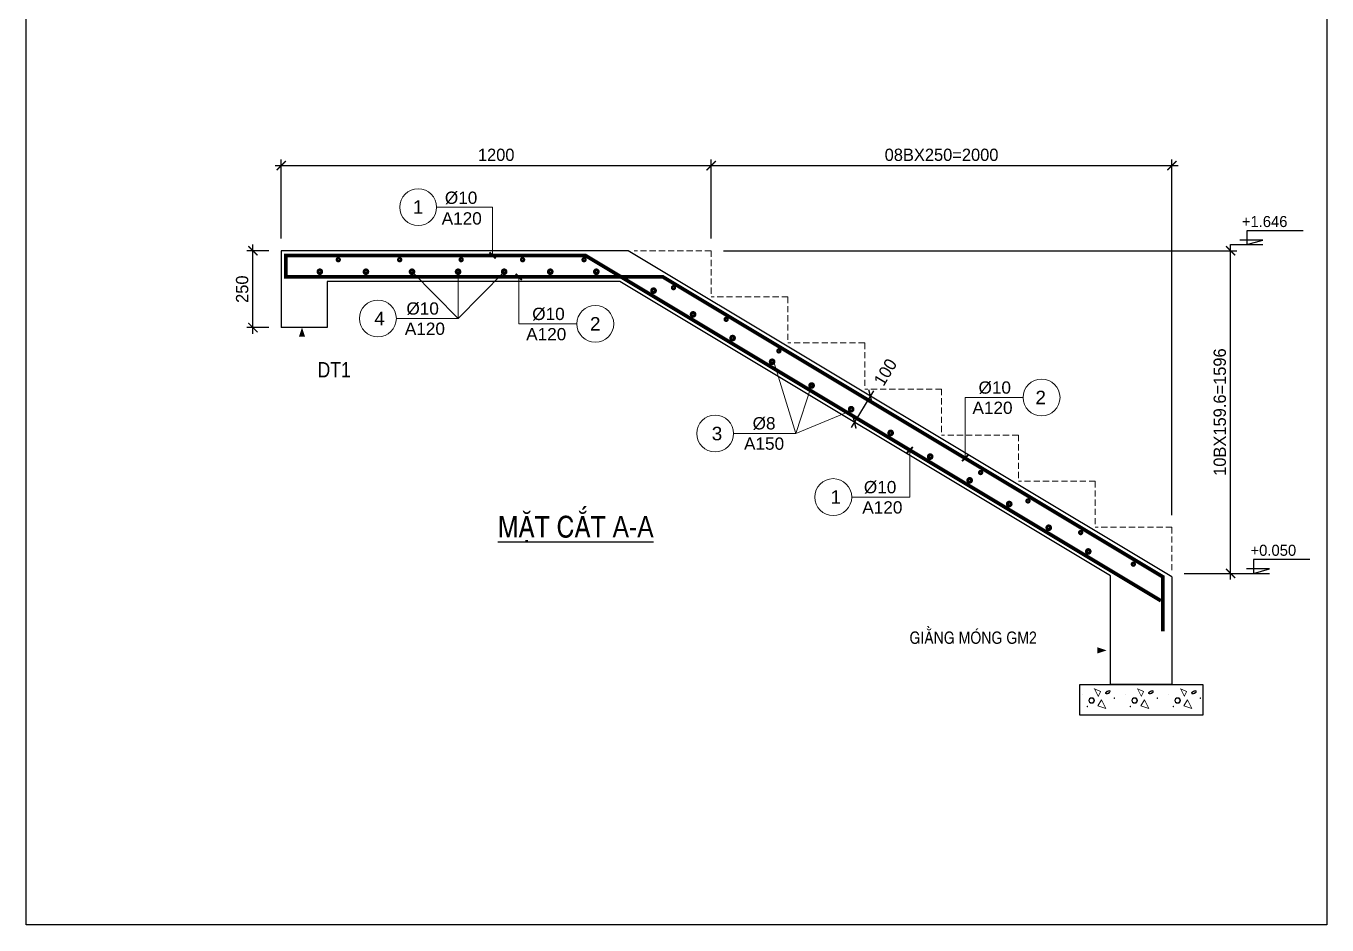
# Model space of a CAD drawing. Header units: millimetres. Extents: x -559287 to -299624, y 2351330 to 2655682.
# Drawn here: x -532901 to -511728, y 2351330 to 2365960 of the extents above; entities that cross this region are included whole.
import ezdxf
from ezdxf.enums import TextEntityAlignment as Align

# ---------------------------------------------------------------- set-up
doc = ezdxf.new("R2010")
doc.units = ezdxf.units.MM
doc.header["$LTSCALE"] = 10
doc.linetypes.add('HIDDENX2', pattern=[0.75, 0.5, -0.25])
doc.layers.get('0').update_dxf_attribs({"lineweight": 20})
doc.layers.get('Defpoints').update_dxf_attribs({"lineweight": 20})
for name, color, linetype, lineweight in [('Dim', 251, 'Continuous', 15), ('Hatch', 137, 'Continuous', 5), ('Net khuat', 76, 'HIDDENX2', 15), ('Net manh', 8, 'Continuous', 13), ('Net thay', 4, 'Continuous', 25), ('Text', 54, 'Continuous', 25), ('Thep dai', 2, 'Continuous', 50), ('Thep doc', 140, 'Continuous', 60)]:
    doc.layers.add(name, color=color, linetype=linetype, lineweight=lineweight)
doc.layers.add('ththep', color=3, linetype='Continuous')
doc.styles.add('IN-NHO', font='VHELVEN.TTF', dxfattribs={"height": 200})
doc.styles.add('NGHIA5', font='arial_0.ttf', dxfattribs={"height": 180})
doc.styles.get("Standard").update_dxf_attribs({"font": 'nghia5.shx', "height": 200})
doc.styles.add('STYLE1-S1', font='VHARIALN.TTF')
doc.dimstyles.new('dim20', dxfattribs={"dimscale": 100, "dimtxt": 200, "dimasz": 1.5, "dimexe": 1, "dimexo": 2, "dimgap": 0.75, "dimtad": 1, "dimdec": 0, "dimlfac": 0.2, "dimzin": 0, "dimdsep": 46, "dimtxsty": 'Standard', "dimblk1": 'ARCHTICK', "dimblk2": 'ARCHTICK', "dimsah": 1, "dimcen": 0.09, "dimdle": 1, "dimclrd": 256, "dimclre": 256, "dimclrt": 54, "dimadec": 0, "dimazin": 0, "dimtfac": 1, "dimtdec": 0, "dimtofl": 0, "dimtmove": 2, "dimatfit": 3, "dimfxl": 0, "dimtolj": 1, "dimtzin": 0, "dimarcsym": 0})

# ---------------------------------------------------------------- blocks, each defined once
blk = doc.blocks.new('BT')
for p, q in [((262, 50), (324, 149)), ((396, 5), (262, 50)), ((324, 149), (396, 5))]:
    blk.add_line(p, q)
for points, const_width in [([(5, 241, 1), (8, 241, 1)], 3.75), ([(87, 40, 1), (99, 40, 1)], 12), ([(340, 103, 1), (344, 103, 1)], 4.5), ([(526, 175, 1), (538, 175, 1)], 12)]:
    blk.add_lwpolyline(points, format="xyb", close=True, dxfattribs=dict(const_width=const_width))
at = {"const_width": 12}
blk.add_lwpolyline([(310, 283), (211, 326), (271, 206)], close=True, dxfattribs=at)
for radius in [45.2, 38.5]:
    blk.add_circle((162, 138), radius)
blk.add_ellipse((428, 271), major_axis=(-37.3, -20.2), ratio=0.497787)
blk.add_open_spline([(396, 254), (396, 253), (396, 253), (397, 252), (397, 252), (398, 251), (399, 251), (400, 250), (401, 250), (403, 250), (405, 249), (409, 249), (411, 250), (415, 250), (417, 251), (422, 252), (425, 253), (431, 255), (434, 257), (441, 261), (444, 263), (450, 268), (452, 270), (456, 274), (457, 276), (459, 280), (459, 281), (460, 283), (460, 284), (460, 286), (460, 286), (460, 288), (460, 288), (459, 289), (459, 289), (458, 290), (458, 290), (456, 291), (455, 291), (453, 292), (452, 292), (449, 292), (448, 292), (444, 292), (441, 292), (435, 290), (432, 289), (426, 287), (423, 286), (417, 283), (415, 281), (409, 277), (407, 275), (403, 271), (401, 269), (398, 265), (397, 264), (396, 261), (395, 259), (395, 257), (395, 257), (395, 255), (395, 255), (395, 254), (395, 254), (396, 254)], degree=3, knots=[0, 0, 0, 0, 0.131907, 0.131907, 0.263815, 0.263815, 0.395722, 0.395722, 0.52763, 0.52763, 0.73326, 0.73326, 0.938891, 0.938891, 1.144522, 1.144522, 1.350153, 1.350153, 1.646415, 1.646415, 1.942677, 1.942677, 2.238939, 2.238939, 2.460524, 2.460524, 2.682109, 2.682109, 2.84127, 2.84127, 3.000431, 3.000431, 3.159592, 3.159592, 3.318753, 3.318753, 3.477915, 3.477915, 3.637076, 3.637076, 3.796237, 3.796237, 3.955398, 3.955398, 4.208709, 4.208709, 4.462021, 4.462021, 4.715332, 4.715332, 4.968644, 4.968644, 5.221955, 5.221955, 5.475266, 5.475266, 5.685507, 5.685507, 5.895747, 5.895747, 6.046537, 6.046537, 6.197327, 6.197327, 6.283185, 6.283185, 6.283185, 6.283185])
blk = doc.blocks.new('_ARCHTICK')
at = {"color": 0, "linetype": 'ByBlock', "const_width": 0.15}
blk.add_lwpolyline([(-0.5, -0.5), (0.5, 0.5)], dxfattribs=at)
blk = doc.blocks.new('*D591')
at = {"layer": 'Defpoints', "color": 0, "ltscale": 3, "transparency": 16777216}
for p in [(-521751, 2362302, -38136), (-513297, 2362302), (-514251, 2357052, -38136)]:
    blk.add_point(p, dxfattribs=at)
at = {"layer": 'Dim', "lineweight": -2, "ltscale": 3, "transparency": 16777216}
for p, q in [((-521551, 2362302), (-513197, 2362302)), ((-513297, 2356952), (-513297, 2362402)), ((-514051, 2357052), (-513197, 2357052))]:
    blk.add_line(p, q, dxfattribs=at)
at = {"layer": 'Dim', "lineweight": -2, "ltscale": 3, "transparency": 16777216, "xscale": 150, "yscale": 150, "zscale": 150}
for p, rotation in [((-513297, 2362302), 90), ((-513297, 2357052), 270)]:
    blk.add_blockref('_ARCHTICK', p, dxfattribs=dict(at, rotation=rotation))
at = {"layer": 'Dim', "color": 54, "ltscale": 3, "transparency": 16777216, "insert": (-513472, 2359677), "char_height": 200, "attachment_point": 5, "rotation": 90}
blk.add_mtext('\\A1;10BX159.6=1596', dxfattribs=at)
blk = doc.blocks.new('*D592')
at = {"layer": 'Defpoints', "color": 0, "transparency": 16777216}
for p in [(-514251, 2363688), (-521751, 2362302, -76273), (-514251, 2357802, -76273)]:
    blk.add_point(p, dxfattribs=at)
at = {"layer": 'Dim', "lineweight": -2, "transparency": 16777216}
for p, q in [((-521751, 2362502), (-521751, 2363788)), ((-514251, 2358002), (-514251, 2363788)), ((-521851, 2363688), (-514151, 2363688))]:
    blk.add_line(p, q, dxfattribs=at)
at = {"layer": 'Dim', "lineweight": -2, "transparency": 16777216, "xscale": 150, "yscale": 150, "zscale": 150, "rotation": 180}
blk.add_blockref('_ARCHTICK', (-521751, 2363688), dxfattribs=at)
at = {"layer": 'Dim', "lineweight": -2, "transparency": 16777216, "xscale": 150, "yscale": 150, "zscale": 150}
blk.add_blockref('_ARCHTICK', (-514251, 2363688), dxfattribs=at)
at = {"layer": 'Dim', "color": 54, "transparency": 16777216, "insert": (-518001, 2363863), "char_height": 200, "attachment_point": 5}
blk.add_mtext('\\A1;08BX250=2000', dxfattribs=at)
blk = doc.blocks.new('*D593')
at = {"layer": 'Defpoints', "color": 0, "transparency": 16777216}
for p in [(-521751, 2363688), (-528747, 2362302, -76273), (-521751, 2362302, -76273)]:
    blk.add_point(p, dxfattribs=at)
at = {"layer": 'Dim', "lineweight": -2, "transparency": 16777216}
for p, q in [((-528747, 2362502), (-528747, 2363788)), ((-521751, 2362502), (-521751, 2363788)), ((-528847, 2363688), (-521651, 2363688))]:
    blk.add_line(p, q, dxfattribs=at)
at = {"layer": 'Dim', "lineweight": -2, "transparency": 16777216, "xscale": 150, "yscale": 150, "zscale": 150, "rotation": 180}
blk.add_blockref('_ARCHTICK', (-528747, 2363688), dxfattribs=at)
at = {"layer": 'Dim', "lineweight": -2, "transparency": 16777216, "xscale": 150, "yscale": 150, "zscale": 150}
blk.add_blockref('_ARCHTICK', (-521751, 2363688), dxfattribs=at)
at = {"layer": 'Dim', "color": 54, "transparency": 16777216, "insert": (-525249, 2363863), "char_height": 200, "attachment_point": 5}
blk.add_mtext('\\A1;1200', dxfattribs=at)
blk = doc.blocks.new('*D594')
at = {"layer": 'Defpoints', "color": 0, "transparency": 16777216}
for p in [(-519025, 2359858), (-519418, 2359511), (-519282, 2359429)]:
    blk.add_point(p, dxfattribs=at)
at = {"layer": 'Net manh', "lineweight": -2, "transparency": 16777216}
for p, q in [((-519110, 2360025), (-519470, 2359425)), ((-519196, 2359961), (-519247, 2359991)), ((-519453, 2359532), (-519504, 2359562))]:
    blk.add_line(p, q, dxfattribs=at)
at = {"layer": 'Net manh', "lineweight": -2, "transparency": 16777216, "xscale": 150, "yscale": 150, "zscale": 150}
for p, rotation in [((-519161, 2359940), 59.03624346788987), ((-519418, 2359511), 239.0362434678899)]:
    blk.add_blockref('_ARCHTICK', p, dxfattribs=dict(at, rotation=rotation))
at = {"layer": 'Net manh', "color": 54, "transparency": 16777216, "insert": (-518915, 2360326), "char_height": 200, "attachment_point": 5, "rotation": 59.0362}
blk.add_mtext('\\A1;100', dxfattribs=at)
blk = doc.blocks.new('A$C17747A8B')
blk.add_line((0, 0), (525, 0))
blk.add_lwpolyline([(1183, 225), (263, 225), (263, 0), (525, 75), (150, 75)])
at = {"layer": 'Text'}
blk.add_attdef('+3.900', (183, 286), '', height=180, dxfattribs=at)
blk = doc.blocks.new('*D595')
at = {"layer": 'Defpoints', "color": 0, "transparency": 16777216}
for p in [(-529208, 2362302), (-528747, 2362302), (-528747, 2361052)]:
    blk.add_point(p, dxfattribs=at)
at = {"layer": 'Dim', "lineweight": -2, "transparency": 16777216}
for p, q in [((-528947, 2362302), (-529308, 2362302)), ((-529208, 2360952), (-529208, 2362402)), ((-528947, 2361052), (-529308, 2361052))]:
    blk.add_line(p, q, dxfattribs=at)
at = {"layer": 'Dim', "lineweight": -2, "transparency": 16777216, "xscale": 150, "yscale": 150, "zscale": 150}
for p, rotation in [((-529208, 2362302), 90), ((-529208, 2361052), 270)]:
    blk.add_blockref('_ARCHTICK', p, dxfattribs=dict(at, rotation=rotation))
at = {"layer": 'Dim', "color": 54, "transparency": 16777216, "insert": (-529383, 2361677), "char_height": 200, "attachment_point": 5, "rotation": 90}
blk.add_mtext('\\A1;250', dxfattribs=at)

msp = doc.modelspace()

# ---------------------------------------------------------------- linework, layer by layer
at = {"layer": 'Net khuat', "ltscale": 20}
for p, q in [((-521751.4, 2362302.2), (-523001.4, 2362302.2)), ((-521751.4, 2362302.2), (-521751.4, 2361552.2)), ((-520501.4, 2361552.2), (-521751.4, 2361552.2)), ((-520501.4, 2361552.2), (-520501.4, 2360802.2)), ((-519251.4, 2360802.2), (-520501.4, 2360802.2)), ((-519251.4, 2360802.2), (-519251.4, 2360052.2)), ((-518001.4, 2360052.2), (-519251.4, 2360052.2)), ((-518001.4, 2360052.2), (-518001.4, 2359302.2)), ((-516751.4, 2359302.2), (-518001.4, 2359302.2)), ((-516751.4, 2359302.2), (-516751.4, 2358552.2)), ((-515501.4, 2358552.2), (-516751.4, 2358552.2)), ((-515501.4, 2358552.2), (-515501.4, 2357802.2)), ((-514251.4, 2357802.2), (-515501.4, 2357802.2)), ((-514251.4, 2357802.2), (-514251.4, 2357052.2))]:
    msp.add_line(p, q, dxfattribs=at)
at = {"layer": 'Net manh'}
for points in [[(-525309.1, 2362227.2), (-525309.1, 2363011.5), (-526218.2, 2363011.5)], [(-525869.1, 2361961), (-525869.1, 2361200.9), (-526873.7, 2361200.9)], [(-526619.1, 2361961), (-525869.1, 2361200.9), (-526873.7, 2361200.9)], [(-525119.1, 2361961), (-525869.1, 2361200.9), (-526873.7, 2361200.9)], [(-524881.6, 2361877.2), (-524881.6, 2361113), (-523936, 2361113)], [(-520739, 2360526.5), (-520373.7, 2359327.8), (-521386.4, 2359327.8)], [(-520115.3, 2360109.9), (-520373.7, 2359327.8), (-521386.4, 2359327.8)], [(-517618.6, 2358926.8), (-517618.6, 2359914.5), (-516673.1, 2359914.5)], [(-519491.7, 2359693.3), (-520373.7, 2359327.8), (-521386.4, 2359327.8)], [(-518517.6, 2359058), (-518517.6, 2358293.8), (-519463.1, 2358293.8)]]:
    msp.add_lwpolyline(points, dxfattribs=at)
at = {"layer": 'Net manh', "const_width": 30}
for points in [[(-525359.1, 2362277.2), (-525259.1, 2362177.2)], [(-524931.6, 2361927.2), (-524831.6, 2361827.2)], [(-518467.6, 2359108), (-518567.6, 2359008)], [(-517568.6, 2358976.8), (-517668.6, 2358876.8)]]:
    msp.add_lwpolyline(points, dxfattribs=at)
at = {"layer": 'Net manh'}
for points in [[(-527593.6, 2360186.4, 0, 0, 0), (-528409.8, 2360186.4, 0, 0, 0), (-528409.8, 2361052.2, 0, 100, 0), (-528409.8, 2360902.2, 0, 0, 0)], [(-518584.8, 2355798.3, 0, 0, 0), (-515314.9, 2355798.3, 0, 100, 0), (-515464.9, 2355798.3, 0, 0, 0)]]:
    msp.add_lwpolyline(points, format="xyseb", dxfattribs=at)
for centre in [(-526518.2, 2363011.5), (-527173.7, 2361200.9), (-523636, 2361113), (-516373.1, 2359914.5), (-521686.4, 2359327.8), (-519763.1, 2358293.8)]:
    msp.add_circle(centre, 300, dxfattribs=at)
at = {"layer": 'Net thay'}
for p, q in [((-523098.6, 2362302.2), (-528747.3, 2362302.2)), ((-528747.3, 2362302.2), (-528747.3, 2361052.2)), ((-514251.4, 2356993.9), (-523098.6, 2362302.2)), ((-523237, 2361802.2), (-527997.3, 2361802.2)), ((-527997.3, 2361802.2), (-527997.3, 2361052.2)), ((-515251.4, 2357010.8), (-523237, 2361802.2)), ((-527997.3, 2361052.2), (-528747.3, 2361052.2)), ((-515251.4, 2355243.9), (-515251.4, 2357010.8)), ((-514251.4, 2356993.9), (-514251.4, 2355243.9)), ((-514251.4, 2355243.9), (-515251.4, 2355243.9))]:
    msp.add_line(p, q, dxfattribs=at)
msp.add_lwpolyline([(-515751.8, 2355243.9), (-513751, 2355243.9), (-513751, 2354744.3), (-515751.8, 2354744.3)], close=True, dxfattribs=at)
at = {"layer": 'Thep dai'}
for points, const_width in [([(-528119.1, 2361991, 1), (-528119.1, 2361931, 1)], 48), ([(-527819.4, 2362180.8, 1), (-527819.4, 2362132.8, 1)], 38.4), ([(-527369.1, 2361991, 1), (-527369.1, 2361931, 1)], 48), ([(-526819.4, 2362180.8, 1), (-526819.4, 2362132.8, 1)], 38.4), ([(-526619.1, 2361991, 1), (-526619.1, 2361931, 1)], 48), ([(-525869.1, 2361991, 1), (-525869.1, 2361931, 1)], 48), ([(-525819.4, 2362180.8, 1), (-525819.4, 2362132.8, 1)], 38.4), ([(-525119.1, 2361991, 1), (-525119.1, 2361931, 1)], 48), ([(-524819.4, 2362180.8, 1), (-524819.4, 2362132.8, 1)], 38.4), ([(-524369.1, 2361991, 1), (-524369.1, 2361931, 1)], 48), ([(-523819.4, 2362180.8, 1), (-523819.4, 2362132.8, 1)], 38.4), ([(-523619.1, 2361991, 1), (-523619.1, 2361931, 1)], 48), ([(-522687.8, 2361683.4, 1), (-522687.8, 2361623.4, 1)], 48), ([(-522363.7, 2361725.5, 1), (-522363.7, 2361677.5, 1)], 38.4), ([(-522044.7, 2361297.5, 1), (-522044.7, 2361237.5, 1)], 48), ([(-521506.2, 2361211, 1), (-521506.2, 2361163, 1)], 38.4), ([(-521401.6, 2360911.7, 1), (-521401.6, 2360851.7, 1)], 48), ([(-520758.5, 2360525.8, 1), (-520758.5, 2360465.8, 1)], 48), ([(-520648.7, 2360696.5, 1), (-520648.7, 2360648.5, 1)], 38.4), ([(-520115.3, 2360139.9, 1), (-520115.3, 2360079.9, 1)], 48), ([(-519472.2, 2359754.1, 1), (-519472.2, 2359694.1, 1)], 48), ([(-518829.1, 2359368.2, 1), (-518829.1, 2359308.2, 1)], 48), ([(-518186, 2358982.3, 1), (-518186, 2358922.3, 1)], 48), ([(-517542.9, 2358596.4, 1), (-517542.9, 2358536.4, 1)], 48), ([(-517365.2, 2358716.9, 1), (-517365.2, 2358668.9, 1)], 38.4), ([(-516899.7, 2358210.6, 1), (-516899.7, 2358150.6, 1)], 48), ([(-516594.4, 2358254.5, 1), (-516594.4, 2358206.5, 1)], 38.4), ([(-516256.6, 2357824.7, 1), (-516256.6, 2357764.7, 1)], 48), ([(-515736.9, 2357740, 1), (-515736.9, 2357692, 1)], 38.4), ([(-515613.5, 2357438.8, 1), (-515613.5, 2357378.8, 1)], 48), ([(-514879.4, 2357225.5, 1), (-514879.4, 2357177.5, 1)], 38.4)]:
    msp.add_lwpolyline(points, format="xyb", close=True, dxfattribs=dict(at, const_width=const_width))
at = {"layer": 'Thep doc', "ltscale": 10, "const_width": 60}
for points in [[(-514432, 2356606.6), (-523799.6, 2362227.2), (-528672.3, 2362227.2), (-528672.3, 2361846.6)], [(-514401.4, 2356109.5), (-514401.4, 2356996.4), (-522536, 2361877.2), (-528672.3, 2361877.2)]]:
    msp.add_lwpolyline(points, dxfattribs=at)
at = {"layer": 'ththep'}
msp.add_lwpolyline([(-532900.9, 2380878.6), (-511728.4, 2380878.6), (-511728.4, 2351329.5), (-532900.9, 2351329.5)], close=True, dxfattribs=at)

# ---------------------------------------------------------------- block references
at = {"layer": 'Hatch', "row_count": 1, "column_count": 3, "row_spacing": 0, "column_spacing": 700}
msp.add_blockref('BT', (-515721.2, 2354845.8), dxfattribs=at)
at = {"layer": 'Net thay'}
msp.add_blockref('A$C17747A8B', (-513297.4, 2362402.2, 38136.3), dxfattribs=at).add_auto_attribs({'+3.900': '+1.646'})
ref = msp.add_blockref('A$C17747A8B', (-513189.9, 2357052.2), dxfattribs=at)
ref.add_attrib('+3.900', '+0.050', (-512972.7, 2357337.7), dxfattribs={"layer": 'Text', "height": 180})

# ---------------------------------------------------------------- texts
at = {"layer": 'Text', "ltscale": 3, "style": 'NGHIA5'}
for s, p in [('%%C10', (-525820.3, 2363065.4)), ('A120', (-525809.8, 2362729.5)), ('%%C10', (-526445.9, 2361262.9)), ('%%C10', (-524398.1, 2361175)), ('A120', (-526409.2, 2360933.5)), ('A120', (-524434.8, 2360845.5)), ('%%C10', (-517135.2, 2359976.5)), ('A120', (-517171.9, 2359647)), ('%%C8', (-520889.3, 2359394.8)), ('A150', (-520889.3, 2359063.8)), ('%%C10', (-519001, 2358355.8)), ('A120', (-518964.3, 2358026.3))]:
    msp.add_text(s, height=200, dxfattribs=at).set_placement(p, align=Align.CENTER)
at = {"layer": 'Text', "style": 'IN-NHO'}
for s, p in [('1', (-526519.2, 2363014.3)), ('4', (-527147.7, 2361200.9)), ('2', (-523637.4, 2361113)), ('2', (-516387.5, 2359914.5)), ('3', (-521655.5, 2359327.8)), ('1', (-519723.8, 2358293.8))]:
    msp.add_text(s, height=220, dxfattribs=at).set_placement(p, align=Align.MIDDLE_CENTER)
at = {"layer": 'Text', "style": 'STYLE1-S1'}
for s, height, p in [('dt1', 250, (-528156.4, 2360240.6)), ('%%UmÆt c¾t a-a', 350, (-525220.1, 2357636.9, -76272.6))]:
    msp.add_text(s, height=height, dxfattribs=at).set_placement(p)
at = {"layer": 'Text', "ltscale": 3, "style": 'STYLE1-S1'}
msp.add_text('gi»ng mãng gm2', height=200, dxfattribs=at).set_placement((-518522.9, 2355905.7))

# ---------------------------------------------------------------- dimensions: what is measured, and where the dimension line sits
at = {"layer": 'Dim'}
for base, p1, p2, text, picture, middle in [((-521751.4, 2363688.4, 76272.6), (-528747.3, 2362302.2), (-521751.4, 2362302.2), '1200', '*D593', (-525249.3, 2363863.4, 76272.6)), ((-514251.4, 2363688.4, 76272.6), (-521751.4, 2362302.2), (-514251.4, 2357802.2), '08BX250=2000', '*D592', (-518001.4, 2363863.4, 76272.6))]:
    dim = msp.add_linear_dim(base=base, p1=p1, p2=p2, text=text, dimstyle='dim20', dxfattribs=at)
    dim.commit()
    dim.dimension.update_dxf_attribs({"geometry": picture, "text_midpoint": middle})
dim = msp.add_linear_dim(base=(-529208.1, 2362302.2), p1=(-528747.3, 2361052.2), p2=(-528747.3, 2362302.2), angle=90, dimstyle='dim20', dxfattribs=at)
dim.commit()
dim.dimension.update_dxf_attribs({"geometry": '*D595', "text_midpoint": (-529383.1, 2361677.2)})
at = {"layer": 'Dim', "ltscale": 3}
dim = msp.add_linear_dim(base=(-513297.4, 2362302.2, 38136.3), p1=(-514251.4, 2357052.2), p2=(-521751.4, 2362302.2), angle=90, text='10BX159.6=1596', dimstyle='dim20', dxfattribs=at)
dim.commit()
dim.dimension.update_dxf_attribs({"geometry": '*D591', "text_midpoint": (-513472.4, 2359677.2, 38136.3)})
at = {"layer": 'Net manh'}
dim = msp.add_linear_dim(base=(-519418.2, 2359510.9), p1=(-519024.6, 2359857.8), p2=(-519281.9, 2359429.1), angle=239.03624, dimstyle='dim20', dxfattribs=at)
dim.commit()
dim.dimension.update_dxf_attribs({"geometry": '*D594', "text_midpoint": (-518915.2, 2360326.1), "dimtype": 161})

doc.saveas('drawing.dxf')
